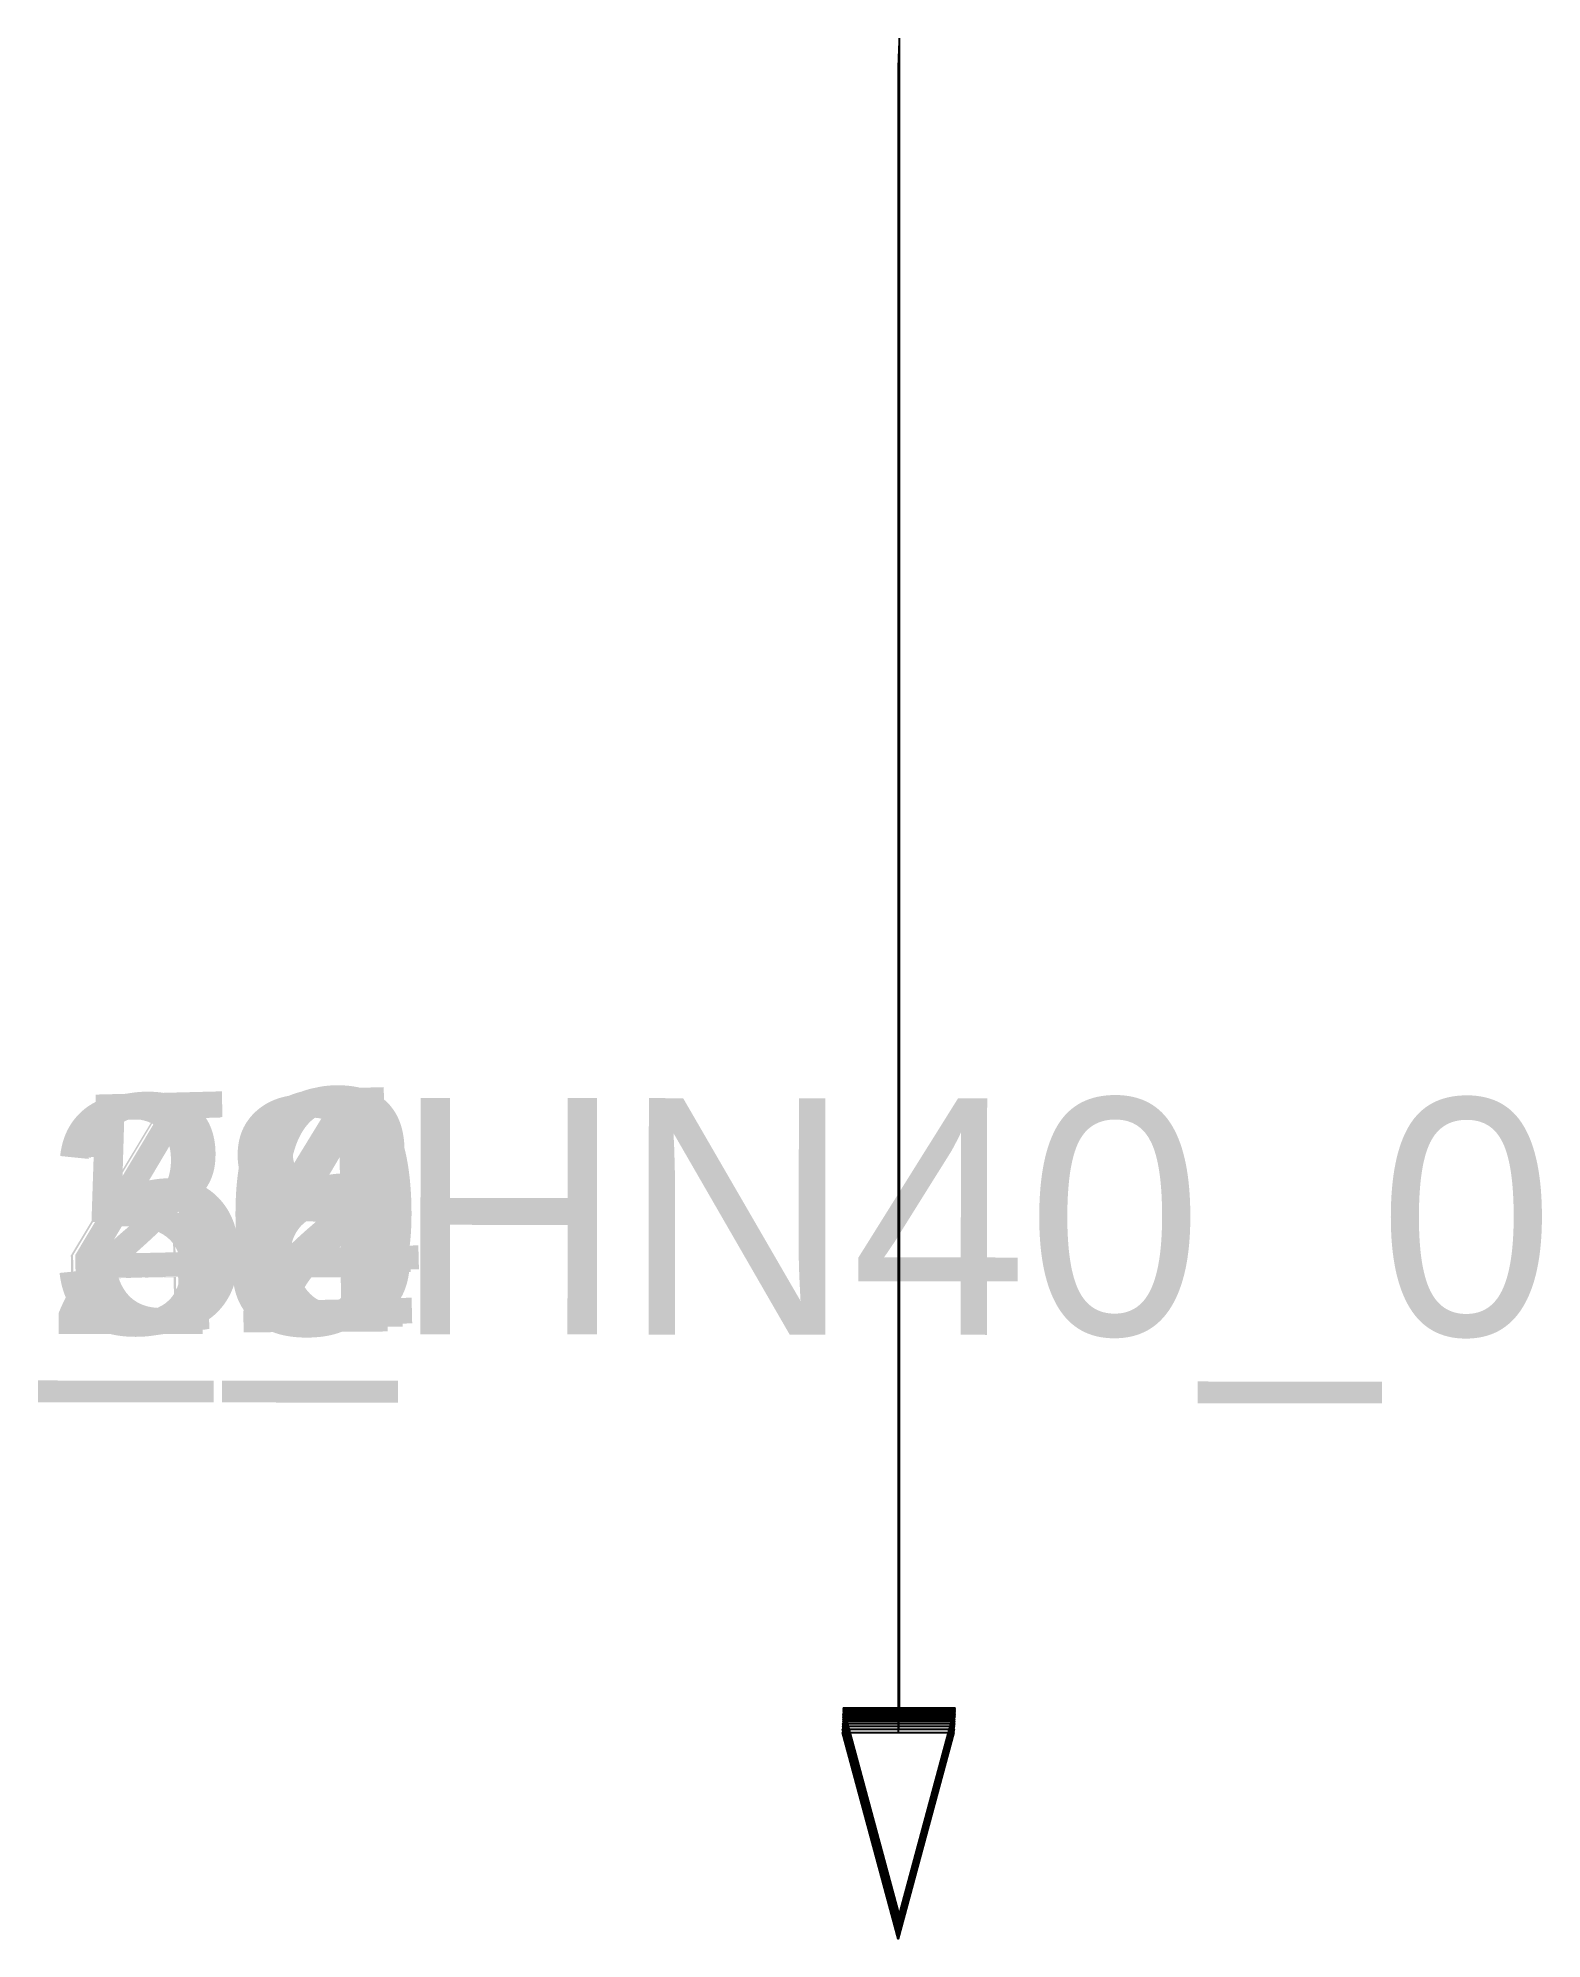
# Model space of a CAD drawing. Extents: x 34 to 114, y -103 to -1.
import ezdxf

# ---------------------------------------------------------------- set-up
doc = ezdxf.new("R2010")
doc.units = 0
for name, color, linetype in [('1', 7, 'CONTINUOUS'), ('10', 5, 'CONTINUOUS'), ('11', 4, 'CONTINUOUS'), ('12', 6, 'CONTINUOUS'), ('13', 4, 'CONTINUOUS'), ('14', 7, 'CONTINUOUS'), ('2', 1, 'CONTINUOUS'), ('3', 2, 'CONTINUOUS'), ('4', 3, 'CONTINUOUS'), ('5', 5, 'CONTINUOUS'), ('6', 5, 'CONTINUOUS'), ('7', 5, 'CONTINUOUS'), ('8', 4, 'CONTINUOUS'), ('9', 5, 'CONTINUOUS')]:
    doc.layers.add(name, color=color, linetype=linetype)

msp = doc.modelspace()

# ---------------------------------------------------------------- linework, layer by layer
msp.add_line((79.646667, -2.764979), (79.646667, -3.764979))
msp.add_lwpolyline([(79.646667, -3.764979), (79.646667, -91.764977), (82.616669, -91.764977), (79.646667, -102.764969), (76.676666, -91.764977), (79.646667, -91.764977)])
at = {"layer": '1'}
msp.add_line((79.646667, -2.764979), (79.646667, -3.764979), dxfattribs=at)
msp.add_lwpolyline([(79.646667, -3.764979), (79.646667, -91.764977), (82.616669, -91.764977), (79.646667, -102.764969), (76.676666, -91.764977), (79.646667, -91.764977)], dxfattribs=at)
at = {"layer": '10'}
msp.add_line((79.694885, -1.690345), (79.694885, -2.690345), dxfattribs=at)
msp.add_lwpolyline([(79.694885, -2.690345), (79.694885, -90.690346), (82.664886, -90.690346), (79.694885, -101.690338), (76.724884, -90.690346), (79.694885, -90.690346)], dxfattribs=at)
at = {"layer": '11'}
msp.add_line((79.697289, -1.618595), (79.697289, -2.618595), dxfattribs=at)
msp.add_lwpolyline([(79.697289, -2.618595), (79.697289, -90.618599), (82.66729, -90.618599), (79.697289, -101.618591), (76.727287, -90.618599), (79.697289, -90.618599)], dxfattribs=at)
at = {"layer": '12'}
msp.add_line((79.699295, -1.555096), (79.699295, -2.555096), dxfattribs=at)
msp.add_lwpolyline([(79.699295, -2.555096), (79.699295, -90.555099), (82.669296, -90.555099), (79.699295, -101.555084), (76.729294, -90.555099), (79.699295, -90.555099)], dxfattribs=at)
at = {"layer": '13'}
msp.add_line((79.701103, -1.496397), (79.701103, -2.496397), dxfattribs=at)
msp.add_lwpolyline([(79.701103, -2.496397), (79.701103, -90.496399), (82.671104, -90.496399), (79.701103, -101.496391), (76.731102, -90.496399), (79.701103, -90.496399)], dxfattribs=at)
at = {"layer": '14'}
msp.add_line((79.702751, -1.439896), (79.702751, -2.439896), dxfattribs=at)
msp.add_lwpolyline([(79.702751, -2.439896), (79.702751, -90.439896), (82.672752, -90.439896), (79.702751, -101.439888), (76.73275, -90.439896), (79.702751, -90.439896)], dxfattribs=at)
at = {"layer": '2'}
msp.add_line((79.656395, -2.584884), (79.656395, -3.584884), dxfattribs=at)
msp.add_lwpolyline([(79.656395, -3.584884), (79.656395, -91.584885), (82.626396, -91.584885), (79.656395, -102.584877), (76.686394, -91.584885), (79.656395, -91.584885)], dxfattribs=at)
at = {"layer": '3'}
msp.add_line((79.664375, -2.426798), (79.664375, -3.426798), dxfattribs=at)
msp.add_lwpolyline([(79.664375, -3.426798), (79.664375, -91.426796), (82.634377, -91.426796), (79.664375, -102.426788), (76.694374, -91.426796), (79.664375, -91.426796)], dxfattribs=at)
at = {"layer": '4'}
msp.add_line((79.671234, -2.28163), (79.671234, -3.28163), dxfattribs=at)
msp.add_lwpolyline([(79.671234, -3.28163), (79.671234, -91.281631), (82.641235, -91.281631), (79.671234, -102.281624), (76.701233, -91.281631), (79.671234, -91.281631)], dxfattribs=at)
at = {"layer": '5'}
msp.add_line((79.676796, -2.157541), (79.676796, -3.157541), dxfattribs=at)
msp.add_lwpolyline([(79.676796, -3.157541), (79.676796, -91.157539), (82.646797, -91.157539), (79.676796, -102.157532), (76.706795, -91.157539), (79.676796, -91.157539)], dxfattribs=at)
at = {"layer": '6'}
msp.add_line((79.681671, -2.042019), (79.681671, -3.042019), dxfattribs=at)
msp.add_lwpolyline([(79.681671, -3.042019), (79.681671, -91.042023), (82.651672, -91.042023), (79.681671, -102.042007), (76.71167, -91.042023), (79.681671, -91.042023)], dxfattribs=at)
at = {"layer": '7'}
msp.add_line((79.685692, -1.942013), (79.685692, -2.942013), dxfattribs=at)
msp.add_lwpolyline([(79.685692, -2.942013), (79.685692, -90.942017), (82.655693, -90.942017), (79.685692, -101.942009), (76.715691, -90.942017), (79.685692, -90.942017)], dxfattribs=at)
at = {"layer": '8'}
msp.add_line((79.68914, -1.851352), (79.68914, -2.851352), dxfattribs=at)
msp.add_lwpolyline([(79.68914, -2.851352), (79.68914, -90.851349), (82.659142, -90.851349), (79.68914, -101.851341), (76.719139, -90.851349), (79.68914, -90.851349)], dxfattribs=at)
at = {"layer": '9'}
msp.add_line((79.692268, -1.765616), (79.692268, -2.765616), dxfattribs=at)
msp.add_lwpolyline([(79.692268, -2.765616), (79.692268, -90.765617), (82.66227, -90.765617), (79.692268, -101.76561), (76.722267, -90.765617), (79.692268, -90.765617)], dxfattribs=at)

# ---------------------------------------------------------------- texts
msp.add_text('__HN40_0', height=12.6, rotation=-0.049793).set_placement((34.054291, -70.519058))
at = {"layer": '1'}
msp.add_text('28', height=12.6, rotation=-0.049793, dxfattribs=at).set_placement((34.054291, -70.519058))
at = {"layer": '10'}
msp.add_text('46', height=12.6, rotation=1.189769, dxfattribs=at).set_placement((35.578865, -70.414848))
at = {"layer": '11'}
msp.add_text('48', height=12.6, rotation=1.272499, dxfattribs=at).set_placement((35.680595, -70.406715))
at = {"layer": '12'}
msp.add_text('50', height=12.6, rotation=1.345698, dxfattribs=at).set_placement((35.770473, -70.399399))
at = {"layer": '13'}
msp.add_text('52', height=12.6, rotation=1.413368, dxfattribs=at).set_placement((35.853695, -70.392532))
at = {"layer": '14'}
msp.add_text('54', height=12.6, rotation=1.478493, dxfattribs=at).set_placement((35.933613, -70.385834))
at = {"layer": '2'}
msp.add_text('30', height=12.6, rotation=0.158044, dxfattribs=at).set_placement((34.310104, -70.503876))
at = {"layer": '3'}
msp.add_text('32', height=12.6, rotation=0.340422, dxfattribs=at).set_placement((34.534504, -70.489807))
at = {"layer": '4'}
msp.add_text('34', height=12.6, rotation=0.507892, dxfattribs=at).set_placement((34.74054, -70.476257))
at = {"layer": '5'}
msp.add_text('36', height=12.6, rotation=0.65102, dxfattribs=at).set_placement((34.916618, -70.464188))
at = {"layer": '6'}
msp.add_text('38', height=12.6, rotation=0.784247, dxfattribs=at).set_placement((35.080402, -70.45256))
at = {"layer": '7'}
msp.add_text('40', height=12.6, rotation=0.899597, dxfattribs=at).set_placement((35.222198, -70.442192))
at = {"layer": '8'}
msp.add_text('42', height=12.6, rotation=1.004133, dxfattribs=at).set_placement((35.350719, -70.432549))
at = {"layer": '9'}
msp.add_text('44', height=12.6, rotation=1.102998, dxfattribs=at).set_placement((35.472252, -70.42321))

doc.saveas('drawing.dxf')
